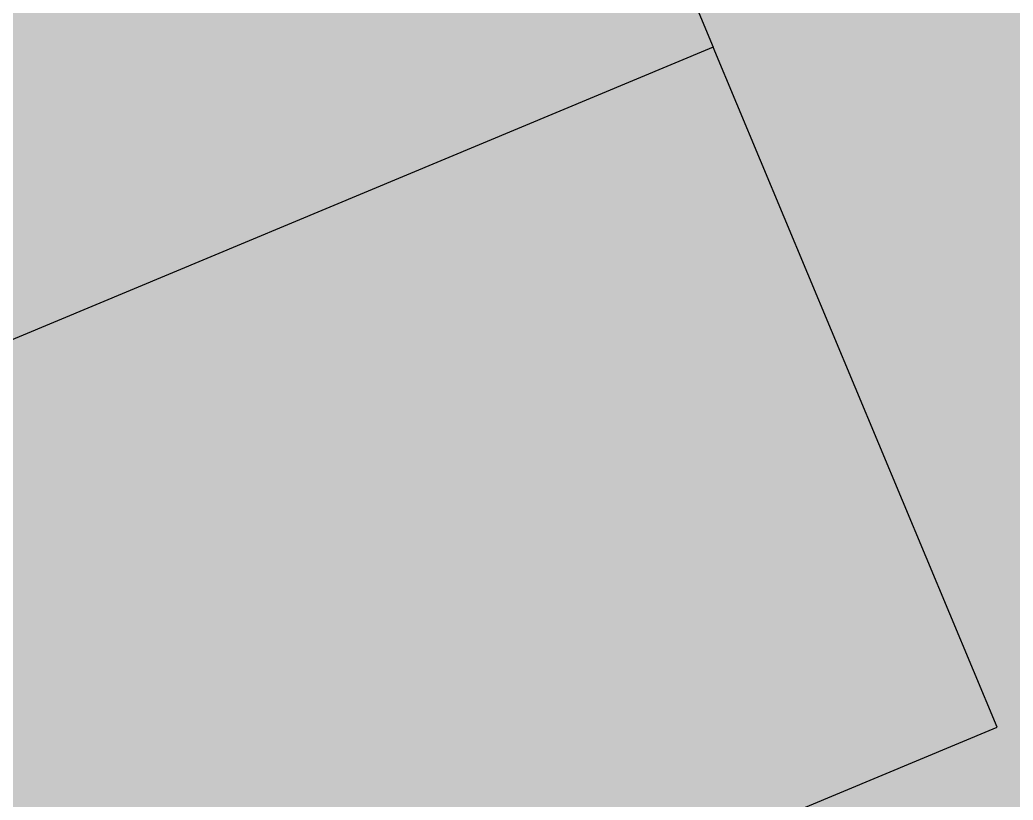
# Model space of a CAD drawing. Header units: metres. Extents: x -154 to 570, y -18 to 184.
# Drawn here: x -48.781 to -48.026, y 9.471 to 10.064 of the extents above; entities that cross this region are included whole.
import ezdxf
from ezdxf.xclip import XClip

# ---------------------------------------------------------------- set-up
doc = ezdxf.new("R2010")
doc.units = ezdxf.units.M
doc.header["$XCLIPFRAME"] = 0
doc.layers.add('ARQ-AUX', color=7, linetype='Continuous')
doc.layers.add('PUC TORRE A$0$JL-LAY', color=7, linetype='Continuous')
doc.layers.add('PUC$0$ARQ-FORRO', color=9, linetype='Continuous', lineweight=5)

# ---------------------------------------------------------------- blocks, each defined once
blk = doc.blocks.new('PUC$0$forro area comum')
at = {"layer": 'PUC$0$ARQ-FORRO'}
h = blk.add_hatch(color=256, dxfattribs=at)
h.dxf.hatch_style = 1
h.paths.add_polyline_path([(14.80503, 8.42486), (14.80499, 4.92486), (14.59499, 4.92486), (14.59499, 4.10488), (9.60499, 4.10488), (9.60499, 4.92486), (9.24499, 4.92486), (9.24499, 4.10487), (5.55499, 4.10486), (5.55499, 4.52491), (5.39742, 4.52491), (5.39742, 8.70486), (5.55499, 8.70486), (5.55499, 9.28493), (9.24495, 9.28508), (9.24503, 8.42486)])
blk = doc.blocks.new('PUC')
at = {"layer": 'PUC$0$ARQ-FORRO'}
blk.add_blockref('PUC$0$forro area comum', (0, 0), dxfattribs=at)
blk = doc.blocks.new('PUC TORRE A$0$A$Ccbad53d6')
at = {"layer": 'PUC TORRE A$0$JL-LAY', "elevation": 0.00001}
for points in [[(0.83884, 2.40824), (4.53411, 2.40824), (4.53411, 1.84824), (0.83884, 1.84824)], [(0.83884, 1.28824), (4.53411, 1.28824), (4.53411, 1.84824), (0.83884, 1.84824)]]:
    blk.add_lwpolyline(points, close=True, dxfattribs=at)
blk = doc.blocks.new('PUC TORRE A')
at = {"rotation": 180}
blk.add_blockref('PUC', (0, 0), dxfattribs=at)
blk.add_blockref('PUC TORRE A$0$A$Ccbad53d6', (-14.80499, -8.40486, 0))

msp = doc.modelspace()

# ---------------------------------------------------------------- block references
at = {"layer": 'ARQ-AUX'}
ref = msp.add_blockref('PUC TORRE A', (-41.3011, 20.0503), dxfattribs=dict(at, rotation=22.65399974700688))
XClip(ref).set_block_clipping_path([(-39.4887443389, 9.0876903958), (22.5684148774, 6.6865170025), (22.1624403813, -11.147022554), (-39.3438260633, -13.5584077345)])

doc.saveas('drawing.dxf')
